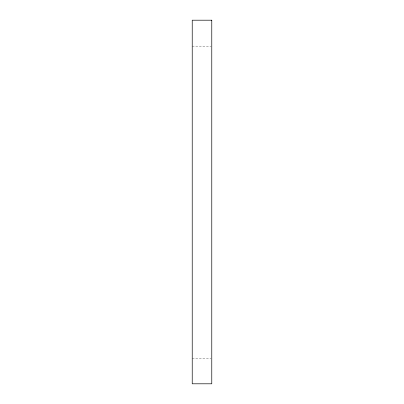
<?xml version="1.0" encoding="UTF-8"?>
<svg xmlns="http://www.w3.org/2000/svg" width="404" height="404" viewBox="0 0 404 404"><rect width="100%" height="100%" fill="white"/><g stroke="black" fill="none" stroke-linecap="round" stroke-linejoin="round"><path stroke-width="0.3" stroke-dasharray="2.02 1.52" d="M192.228 46.137L211.146 46.152M192.228 358.701L211.146 358.701"/><path stroke-width="0.61" d="M211.772 20.2L192.228 20.2L192.228 383.8L211.772 383.8L211.772 20.2"/></g></svg>
